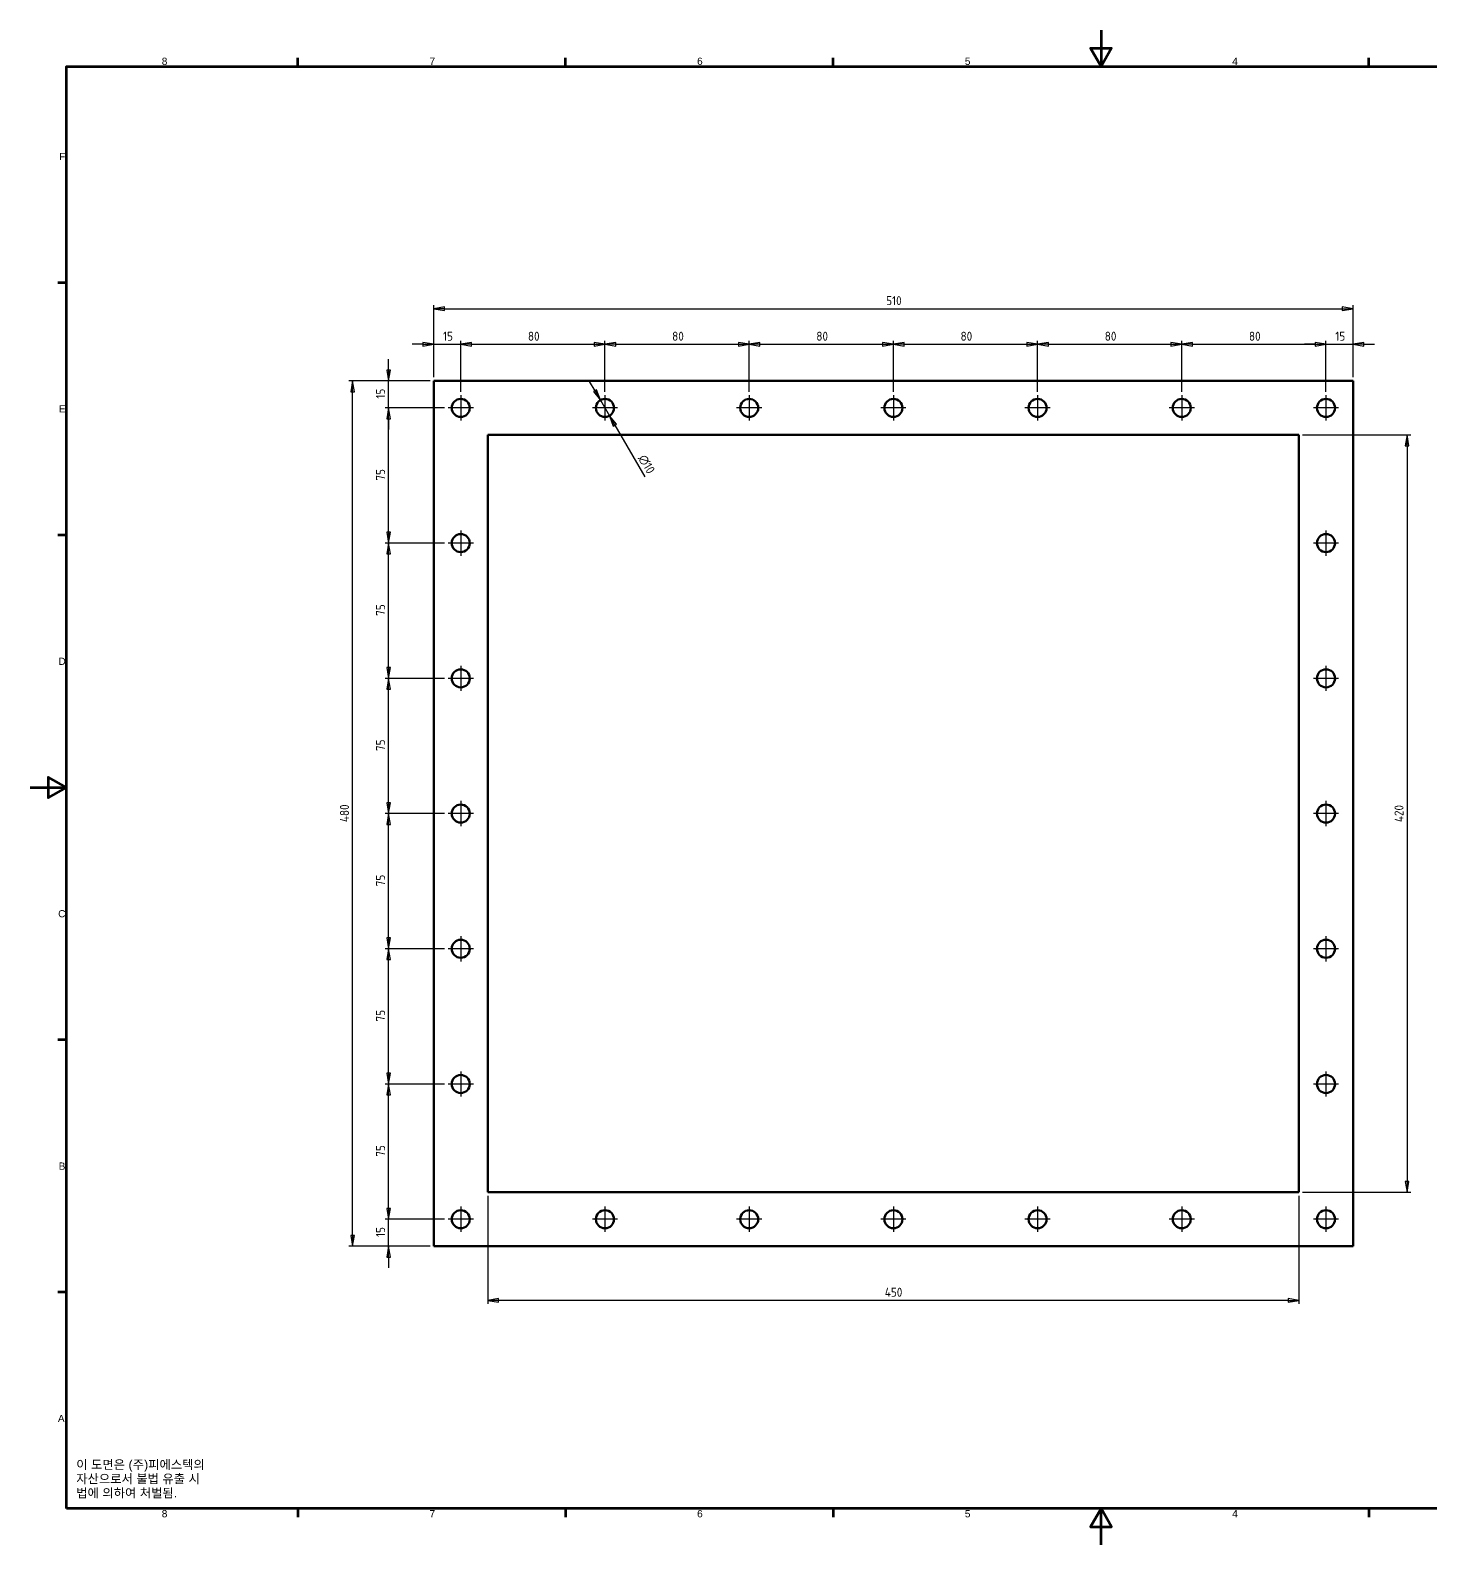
# Model space of a CAD drawing. Header units: millimetres. Extents: x 0 to 1188, y 0 to 840.
# Drawn here: x 0 to 777, y 0 to 840 of the extents above; entities that cross this region are included whole.
import ezdxf

# ---------------------------------------------------------------- set-up
doc = ezdxf.new("R2010")
doc.units = ezdxf.units.MM
doc.header["$LTSCALE"] = 2
doc.linetypes.add('CHAIN', pattern=[0.7087, 0.4724, -0.0591, 0.1181, -0.0591])
doc.layers.get('0').update_dxf_attribs({"lineweight": 25})
for name, color, linetype, lineweight in [('가시적인 것(ISO)', 7, 'Continuous', 50), ('경계(ISO)', 7, 'Continuous', 70), ('기호(ISO)', 7, 'Continuous', 25), ('치수(ISO)', 7, 'Continuous', 25)]:
    doc.layers.add(name, color=color, linetype=linetype, lineweight=lineweight)
doc.layers.add('중심 표식(ISO)', color=1, linetype='Continuous', lineweight=25, true_color=0xff0000)
doc.styles.add('ISO Proportional', font='arial.ttf')
doc.styles.add('ISO ProportionalPSTEK', font='isocp.shx')
doc.dimstyles.new('PSTEK', dxfattribs={"dimscale": 2, "dimtxt": 2.5, "dimasz": 3, "dimexe": 1, "dimexo": 1, "dimgap": 1, "dimtad": 1, "dimrnd": 1e-08, "dimdsep": 46, "dimtxsty": 'ISO ProportionalPSTEK', "dimblk": 'Filled-1', "dimcen": 0.09, "dimdle": 10, "dimclrd": 3, "dimclre": 3, "dimclrt": 1, "dimadec": 1, "dimazin": 2, "dimtfac": 1, "dimtmove": 0, "dimatfit": 3, "dimfxl": 1, "dimtolj": 1, "dimlwd": -1, "dimlwe": -1, "dimarcsym": 0})

# ---------------------------------------------------------------- blocks, each defined once
blk = doc.blocks.new('경계 Default Border')
at = {"layer": '경계(ISO)'}
for p, q in [((74.25, 410), (74.25, 412.4)), ((148.5, 410), (148.5, 412.4)), ((222.75, 410), (222.75, 412.4)), ((371.25, 410), (371.25, 412.4)), ((10, 350), (7.6, 350)), ((10, 280), (7.6, 280)), ((10, 140), (7.6, 140)), ((10, 70), (7.6, 70)), ((74.25, 10), (74.25, 7.6)), ((148.5, 10), (148.5, 7.6)), ((222.75, 10), (222.75, 7.6)), ((371.25, 10), (371.25, 7.6))]:
    blk.add_line(p, q, dxfattribs=at)
at = {"layer": '경계(ISO)', "flags": 128}
for points in [[(297, 420), (297, 410), (294.11, 415), (299.89, 415), (297, 410)], [(10, 10), (10, 410), (584, 410), (584, 10), (10, 10)], [(0, 210), (10, 210), (5, 212.89), (5, 207.11), (10, 210)], [(297, 0), (297, 10), (294.11, 5), (299.89, 5), (297, 10)]]:
    blk.add_lwpolyline(points, dxfattribs=at)
at = {"layer": '경계(ISO)', "color": 7, "char_height": 2, "attachment_point": 7, "style": 'ISO Proportional'}
for s, insert in [('8', (36.47, 410.37)), ('7', (110.74, 410.4)), ('6', (184.96, 410.37)), ('5', (259.22, 410.37)), ('4', (333.39, 410.4)), ('F', (7.99, 384)), ('E', (7.9, 314)), ('D', (7.82, 244)), ('C', (7.74, 173.97)), ('B', (7.88, 104)), ('A', (7.66, 34)), ('8', (36.47, 7.57)), ('7', (110.74, 7.6)), ('6', (184.96, 7.57)), ('5', (259.22, 7.57)), ('4', (333.39, 7.6))]:
    blk.add_mtext(s, dxfattribs=dict(at, insert=insert))
blk = doc.blocks.new('Filled-1')
at = {"color": 0}
for p, q in [((0, 0), (-1, 0.17)), ((-1, 0.17), (-1, -0.17)), ((-1, 0), (0, 0)), ((-1, -0.17), (0, 0))]:
    blk.add_line(p, q, dxfattribs=at)
at = {"color": 0, "flags": 128}
blk.add_lwpolyline([(-1, -0.17), (0, 0), (-1, 0.17), (-1, -0.17)], dxfattribs=at)
at = {"color": 0}
blk.add_solid([(-1, -0.17), (0, 0), (-1, 0.17), (-1, -0.17)], dxfattribs=at)
blk = doc.blocks.new('*D15')
at = {"layer": 'Defpoints', "color": 0, "transparency": 16777216}
for p in [(238.81, 665.81), (223.81, 645.54), (238.81, 637.54)]:
    blk.add_point(p, dxfattribs=at)
at = {"layer": '치수(ISO)', "color": 3, "transparency": 16777216}
for p, q in [((217.81, 665.81), (211.81, 665.81)), ((223.81, 647.54), (223.81, 667.81)), ((223.81, 665.81), (238.81, 665.81)), ((238.81, 639.54), (238.81, 667.81)), ((244.81, 665.81), (250.81, 665.81))]:
    blk.add_line(p, q, dxfattribs=at)
at = {"layer": '치수(ISO)', "color": 3, "transparency": 16777216, "xscale": 6, "yscale": 6, "zscale": 6}
blk.add_blockref('Filled-1', (223.81, 665.81), dxfattribs=at)
at = {"layer": '치수(ISO)', "color": 3, "transparency": 16777216, "xscale": 6, "yscale": 6, "zscale": 6, "rotation": 180}
blk.add_blockref('Filled-1', (238.81, 665.81), dxfattribs=at)
at = {"layer": '치수(ISO)', "color": 1, "transparency": 16777216, "insert": (228.96, 672.81), "char_height": 5, "attachment_point": 1, "style": 'ISO ProportionalPSTEK'}
blk.add_mtext('\\A1;15', dxfattribs=at)
blk = doc.blocks.new('*D16')
at = {"layer": 'Defpoints', "color": 0, "transparency": 16777216}
for p in [(318.81, 665.81), (238.81, 637.54), (318.81, 637.54)]:
    blk.add_point(p, dxfattribs=at)
at = {"layer": '치수(ISO)', "color": 3, "transparency": 16777216}
for p, q in [((238.81, 639.54), (238.81, 667.81)), ((244.81, 665.81), (312.81, 665.81)), ((318.81, 639.54), (318.81, 667.81))]:
    blk.add_line(p, q, dxfattribs=at)
at = {"layer": '치수(ISO)', "color": 3, "transparency": 16777216, "xscale": 6, "yscale": 6, "zscale": 6, "rotation": 180}
blk.add_blockref('Filled-1', (238.81, 665.81), dxfattribs=at)
at = {"layer": '치수(ISO)', "color": 3, "transparency": 16777216, "xscale": 6, "yscale": 6, "zscale": 6}
blk.add_blockref('Filled-1', (318.81, 665.81), dxfattribs=at)
at = {"layer": '치수(ISO)', "color": 1, "transparency": 16777216, "insert": (276.08, 672.81), "char_height": 5, "attachment_point": 1, "style": 'ISO ProportionalPSTEK'}
blk.add_mtext('\\A1;80', dxfattribs=at)
blk = doc.blocks.new('*D17')
at = {"layer": 'Defpoints', "color": 0, "transparency": 16777216}
for p in [(398.81, 665.81), (318.81, 637.54), (398.81, 637.54)]:
    blk.add_point(p, dxfattribs=at)
at = {"layer": '치수(ISO)', "color": 3, "transparency": 16777216}
for p, q in [((318.81, 639.54), (318.81, 667.81)), ((324.81, 665.81), (392.81, 665.81)), ((398.81, 639.54), (398.81, 667.81))]:
    blk.add_line(p, q, dxfattribs=at)
at = {"layer": '치수(ISO)', "color": 3, "transparency": 16777216, "xscale": 6, "yscale": 6, "zscale": 6, "rotation": 180}
blk.add_blockref('Filled-1', (318.81, 665.81), dxfattribs=at)
at = {"layer": '치수(ISO)', "color": 3, "transparency": 16777216, "xscale": 6, "yscale": 6, "zscale": 6}
blk.add_blockref('Filled-1', (398.81, 665.81), dxfattribs=at)
at = {"layer": '치수(ISO)', "color": 1, "transparency": 16777216, "insert": (356.08, 672.81), "char_height": 5, "attachment_point": 1, "style": 'ISO ProportionalPSTEK'}
blk.add_mtext('\\A1;80', dxfattribs=at)
blk = doc.blocks.new('*D18')
at = {"layer": 'Defpoints', "color": 0, "transparency": 16777216}
for p in [(478.81, 665.81), (398.81, 637.54), (478.81, 637.54)]:
    blk.add_point(p, dxfattribs=at)
at = {"layer": '치수(ISO)', "color": 3, "transparency": 16777216}
for p, q in [((398.81, 639.54), (398.81, 667.81)), ((404.81, 665.81), (472.81, 665.81)), ((478.81, 639.54), (478.81, 667.81))]:
    blk.add_line(p, q, dxfattribs=at)
at = {"layer": '치수(ISO)', "color": 3, "transparency": 16777216, "xscale": 6, "yscale": 6, "zscale": 6, "rotation": 180}
blk.add_blockref('Filled-1', (398.81, 665.81), dxfattribs=at)
at = {"layer": '치수(ISO)', "color": 3, "transparency": 16777216, "xscale": 6, "yscale": 6, "zscale": 6}
blk.add_blockref('Filled-1', (478.81, 665.81), dxfattribs=at)
at = {"layer": '치수(ISO)', "color": 1, "transparency": 16777216, "insert": (436.08, 672.81), "char_height": 5, "attachment_point": 1, "style": 'ISO ProportionalPSTEK'}
blk.add_mtext('\\A1;80', dxfattribs=at)
blk = doc.blocks.new('*D19')
at = {"layer": 'Defpoints', "color": 0, "transparency": 16777216}
for p in [(558.81, 665.81), (478.81, 637.54), (558.81, 637.54)]:
    blk.add_point(p, dxfattribs=at)
at = {"layer": '치수(ISO)', "color": 3, "transparency": 16777216}
for p, q in [((478.81, 639.54), (478.81, 667.81)), ((484.81, 665.81), (552.81, 665.81)), ((558.81, 639.54), (558.81, 667.81))]:
    blk.add_line(p, q, dxfattribs=at)
at = {"layer": '치수(ISO)', "color": 3, "transparency": 16777216, "xscale": 6, "yscale": 6, "zscale": 6, "rotation": 180}
blk.add_blockref('Filled-1', (478.81, 665.81), dxfattribs=at)
at = {"layer": '치수(ISO)', "color": 3, "transparency": 16777216, "xscale": 6, "yscale": 6, "zscale": 6}
blk.add_blockref('Filled-1', (558.81, 665.81), dxfattribs=at)
at = {"layer": '치수(ISO)', "color": 1, "transparency": 16777216, "insert": (516.08, 672.81), "char_height": 5, "attachment_point": 1, "style": 'ISO ProportionalPSTEK'}
blk.add_mtext('\\A1;80', dxfattribs=at)
blk = doc.blocks.new('*D20')
at = {"layer": 'Defpoints', "color": 0, "transparency": 16777216}
for p in [(638.81, 665.81), (558.81, 637.54), (638.81, 637.54)]:
    blk.add_point(p, dxfattribs=at)
at = {"layer": '치수(ISO)', "color": 3, "transparency": 16777216}
for p, q in [((558.81, 639.54), (558.81, 667.81)), ((564.81, 665.81), (632.81, 665.81)), ((638.81, 639.54), (638.81, 667.81))]:
    blk.add_line(p, q, dxfattribs=at)
at = {"layer": '치수(ISO)', "color": 3, "transparency": 16777216, "xscale": 6, "yscale": 6, "zscale": 6, "rotation": 180}
blk.add_blockref('Filled-1', (558.81, 665.81), dxfattribs=at)
at = {"layer": '치수(ISO)', "color": 3, "transparency": 16777216, "xscale": 6, "yscale": 6, "zscale": 6}
blk.add_blockref('Filled-1', (638.81, 665.81), dxfattribs=at)
at = {"layer": '치수(ISO)', "color": 1, "transparency": 16777216, "insert": (596.08, 672.81), "char_height": 5, "attachment_point": 1, "style": 'ISO ProportionalPSTEK'}
blk.add_mtext('\\A1;80', dxfattribs=at)
blk = doc.blocks.new('*D21')
at = {"layer": 'Defpoints', "color": 0, "transparency": 16777216}
for p in [(718.81, 665.81), (638.81, 637.54), (718.81, 637.54)]:
    blk.add_point(p, dxfattribs=at)
at = {"layer": '치수(ISO)', "color": 3, "transparency": 16777216}
for p, q in [((638.81, 639.54), (638.81, 667.81)), ((644.81, 665.81), (712.81, 665.81)), ((718.81, 639.54), (718.81, 667.81))]:
    blk.add_line(p, q, dxfattribs=at)
at = {"layer": '치수(ISO)', "color": 3, "transparency": 16777216, "xscale": 6, "yscale": 6, "zscale": 6, "rotation": 180}
blk.add_blockref('Filled-1', (638.81, 665.81), dxfattribs=at)
at = {"layer": '치수(ISO)', "color": 3, "transparency": 16777216, "xscale": 6, "yscale": 6, "zscale": 6}
blk.add_blockref('Filled-1', (718.81, 665.81), dxfattribs=at)
at = {"layer": '치수(ISO)', "color": 1, "transparency": 16777216, "insert": (676.08, 672.81), "char_height": 5, "attachment_point": 1, "style": 'ISO ProportionalPSTEK'}
blk.add_mtext('\\A1;80', dxfattribs=at)
blk = doc.blocks.new('*D22')
at = {"layer": 'Defpoints', "color": 0, "transparency": 16777216}
for p in [(733.81, 665.81), (733.81, 645.54), (718.81, 637.54)]:
    blk.add_point(p, dxfattribs=at)
at = {"layer": '치수(ISO)', "color": 3, "transparency": 16777216}
for p, q in [((712.81, 665.81), (706.81, 665.81)), ((718.81, 639.54), (718.81, 667.81)), ((718.81, 665.81), (733.81, 665.81)), ((733.81, 647.54), (733.81, 667.81)), ((739.81, 665.81), (745.81, 665.81))]:
    blk.add_line(p, q, dxfattribs=at)
at = {"layer": '치수(ISO)', "color": 3, "transparency": 16777216, "xscale": 6, "yscale": 6, "zscale": 6}
blk.add_blockref('Filled-1', (718.81, 665.81), dxfattribs=at)
at = {"layer": '치수(ISO)', "color": 3, "transparency": 16777216, "xscale": 6, "yscale": 6, "zscale": 6, "rotation": 180}
blk.add_blockref('Filled-1', (733.81, 665.81), dxfattribs=at)
at = {"layer": '치수(ISO)', "color": 1, "transparency": 16777216, "insert": (723.96, 672.81), "char_height": 5, "attachment_point": 1, "style": 'ISO ProportionalPSTEK'}
blk.add_mtext('\\A1;15', dxfattribs=at)
blk = doc.blocks.new('*D23')
at = {"layer": 'Defpoints', "color": 0, "transparency": 16777216}
for p in [(198.81, 180.54), (231.81, 180.54), (223.81, 165.54)]:
    blk.add_point(p, dxfattribs=at)
at = {"layer": '치수(ISO)', "color": 3, "transparency": 16777216}
for p, q in [((198.81, 186.54), (198.81, 192.54)), ((229.81, 180.54), (196.81, 180.54)), ((198.81, 165.54), (198.81, 180.54)), ((221.81, 165.54), (196.81, 165.54)), ((198.81, 159.54), (198.81, 153.54))]:
    blk.add_line(p, q, dxfattribs=at)
at = {"layer": '치수(ISO)', "color": 3, "transparency": 16777216, "xscale": 6, "yscale": 6, "zscale": 6}
for p, rotation in [((198.81, 180.54), 270), ((198.81, 165.54), 90)]:
    blk.add_blockref('Filled-1', p, dxfattribs=dict(at, rotation=rotation))
at = {"layer": '치수(ISO)', "color": 1, "transparency": 16777216, "insert": (191.81, 170.69), "char_height": 5, "attachment_point": 1, "rotation": 90, "style": 'ISO ProportionalPSTEK'}
blk.add_mtext('\\A1;15', dxfattribs=at)
blk = doc.blocks.new('*D24')
at = {"layer": 'Defpoints', "color": 0, "transparency": 16777216}
for p in [(198.81, 645.54), (223.81, 645.54), (231.81, 630.54)]:
    blk.add_point(p, dxfattribs=at)
at = {"layer": '치수(ISO)', "color": 3, "transparency": 16777216}
for p, q in [((198.81, 651.54), (198.81, 657.54)), ((221.81, 645.54), (196.81, 645.54)), ((198.81, 630.54), (198.81, 645.54)), ((229.81, 630.54), (196.81, 630.54)), ((198.81, 624.54), (198.81, 618.54))]:
    blk.add_line(p, q, dxfattribs=at)
at = {"layer": '치수(ISO)', "color": 3, "transparency": 16777216, "xscale": 6, "yscale": 6, "zscale": 6}
for p, rotation in [((198.81, 645.54), 270), ((198.81, 630.54), 90)]:
    blk.add_blockref('Filled-1', p, dxfattribs=dict(at, rotation=rotation))
at = {"layer": '치수(ISO)', "color": 1, "transparency": 16777216, "insert": (191.81, 635.69), "char_height": 5, "attachment_point": 1, "rotation": 90, "style": 'ISO ProportionalPSTEK'}
blk.add_mtext('\\A1;15', dxfattribs=at)
blk = doc.blocks.new('*D25')
at = {"layer": 'Defpoints', "color": 0, "transparency": 16777216}
for p in [(198.81, 630.54), (231.81, 630.54), (231.81, 555.54)]:
    blk.add_point(p, dxfattribs=at)
at = {"layer": '치수(ISO)', "color": 3, "transparency": 16777216}
for p, q in [((229.81, 630.54), (196.81, 630.54)), ((198.81, 561.54), (198.81, 624.54)), ((229.81, 555.54), (196.81, 555.54))]:
    blk.add_line(p, q, dxfattribs=at)
at = {"layer": '치수(ISO)', "color": 3, "transparency": 16777216, "xscale": 6, "yscale": 6, "zscale": 6}
for p, rotation in [((198.81, 630.54), 90), ((198.81, 555.54), 270)]:
    blk.add_blockref('Filled-1', p, dxfattribs=dict(at, rotation=rotation))
at = {"layer": '치수(ISO)', "color": 1, "transparency": 16777216, "insert": (191.81, 590.21), "char_height": 5, "attachment_point": 1, "rotation": 90, "style": 'ISO ProportionalPSTEK'}
blk.add_mtext('\\A1;75', dxfattribs=at)
blk = doc.blocks.new('*D26')
at = {"layer": 'Defpoints', "color": 0, "transparency": 16777216}
for p in [(198.81, 555.54), (231.81, 555.54), (231.81, 480.54)]:
    blk.add_point(p, dxfattribs=at)
at = {"layer": '치수(ISO)', "color": 3, "transparency": 16777216}
for p, q in [((229.81, 555.54), (196.81, 555.54)), ((198.81, 486.54), (198.81, 549.54)), ((229.81, 480.54), (196.81, 480.54))]:
    blk.add_line(p, q, dxfattribs=at)
at = {"layer": '치수(ISO)', "color": 3, "transparency": 16777216, "xscale": 6, "yscale": 6, "zscale": 6}
for p, rotation in [((198.81, 555.54), 90), ((198.81, 480.54), 270)]:
    blk.add_blockref('Filled-1', p, dxfattribs=dict(at, rotation=rotation))
at = {"layer": '치수(ISO)', "color": 1, "transparency": 16777216, "insert": (191.81, 515.21), "char_height": 5, "attachment_point": 1, "rotation": 90, "style": 'ISO ProportionalPSTEK'}
blk.add_mtext('\\A1;75', dxfattribs=at)
blk = doc.blocks.new('*D27')
at = {"layer": 'Defpoints', "color": 0, "transparency": 16777216}
for p in [(198.81, 480.54), (231.81, 480.54), (231.81, 405.54)]:
    blk.add_point(p, dxfattribs=at)
at = {"layer": '치수(ISO)', "color": 3, "transparency": 16777216}
for p, q in [((229.81, 480.54), (196.81, 480.54)), ((198.81, 411.54), (198.81, 474.54)), ((229.81, 405.54), (196.81, 405.54))]:
    blk.add_line(p, q, dxfattribs=at)
at = {"layer": '치수(ISO)', "color": 3, "transparency": 16777216, "xscale": 6, "yscale": 6, "zscale": 6}
for p, rotation in [((198.81, 480.54), 90), ((198.81, 405.54), 270)]:
    blk.add_blockref('Filled-1', p, dxfattribs=dict(at, rotation=rotation))
at = {"layer": '치수(ISO)', "color": 1, "transparency": 16777216, "insert": (191.81, 440.21), "char_height": 5, "attachment_point": 1, "rotation": 90, "style": 'ISO ProportionalPSTEK'}
blk.add_mtext('\\A1;75', dxfattribs=at)
blk = doc.blocks.new('*D28')
at = {"layer": 'Defpoints', "color": 0, "transparency": 16777216}
for p in [(198.81, 405.54), (231.81, 405.54), (231.81, 330.54)]:
    blk.add_point(p, dxfattribs=at)
at = {"layer": '치수(ISO)', "color": 3, "transparency": 16777216}
for p, q in [((229.81, 405.54), (196.81, 405.54)), ((198.81, 336.54), (198.81, 399.54)), ((229.81, 330.54), (196.81, 330.54))]:
    blk.add_line(p, q, dxfattribs=at)
at = {"layer": '치수(ISO)', "color": 3, "transparency": 16777216, "xscale": 6, "yscale": 6, "zscale": 6}
for p, rotation in [((198.81, 405.54), 90), ((198.81, 330.54), 270)]:
    blk.add_blockref('Filled-1', p, dxfattribs=dict(at, rotation=rotation))
at = {"layer": '치수(ISO)', "color": 1, "transparency": 16777216, "insert": (191.81, 365.21), "char_height": 5, "attachment_point": 1, "rotation": 90, "style": 'ISO ProportionalPSTEK'}
blk.add_mtext('\\A1;75', dxfattribs=at)
blk = doc.blocks.new('*D29')
at = {"layer": 'Defpoints', "color": 0, "transparency": 16777216}
for p in [(198.81, 330.54), (231.81, 330.54), (231.81, 255.54)]:
    blk.add_point(p, dxfattribs=at)
at = {"layer": '치수(ISO)', "color": 3, "transparency": 16777216}
for p, q in [((229.81, 330.54), (196.81, 330.54)), ((198.81, 261.54), (198.81, 324.54)), ((229.81, 255.54), (196.81, 255.54))]:
    blk.add_line(p, q, dxfattribs=at)
at = {"layer": '치수(ISO)', "color": 3, "transparency": 16777216, "xscale": 6, "yscale": 6, "zscale": 6}
for p, rotation in [((198.81, 330.54), 90), ((198.81, 255.54), 270)]:
    blk.add_blockref('Filled-1', p, dxfattribs=dict(at, rotation=rotation))
at = {"layer": '치수(ISO)', "color": 1, "transparency": 16777216, "insert": (191.81, 290.21), "char_height": 5, "attachment_point": 1, "rotation": 90, "style": 'ISO ProportionalPSTEK'}
blk.add_mtext('\\A1;75', dxfattribs=at)
blk = doc.blocks.new('*D30')
at = {"layer": 'Defpoints', "color": 0, "transparency": 16777216}
for p in [(198.81, 255.54), (231.81, 255.54), (231.81, 180.54)]:
    blk.add_point(p, dxfattribs=at)
at = {"layer": '치수(ISO)', "color": 3, "transparency": 16777216}
for p, q in [((229.81, 255.54), (196.81, 255.54)), ((198.81, 186.54), (198.81, 249.54)), ((229.81, 180.54), (196.81, 180.54))]:
    blk.add_line(p, q, dxfattribs=at)
at = {"layer": '치수(ISO)', "color": 3, "transparency": 16777216, "xscale": 6, "yscale": 6, "zscale": 6}
for p, rotation in [((198.81, 255.54), 90), ((198.81, 180.54), 270)]:
    blk.add_blockref('Filled-1', p, dxfattribs=dict(at, rotation=rotation))
at = {"layer": '치수(ISO)', "color": 1, "transparency": 16777216, "insert": (191.81, 215.21), "char_height": 5, "attachment_point": 1, "rotation": 90, "style": 'ISO ProportionalPSTEK'}
blk.add_mtext('\\A1;75', dxfattribs=at)
blk = doc.blocks.new('*D31')
at = {"layer": 'Defpoints', "color": 0, "transparency": 16777216}
for p in [(178.79, 645.54), (223.81, 645.54), (223.81, 165.54)]:
    blk.add_point(p, dxfattribs=at)
at = {"layer": '치수(ISO)', "color": 3, "transparency": 16777216}
for p, q in [((221.81, 645.54), (176.79, 645.54)), ((178.79, 171.54), (178.79, 639.54)), ((221.81, 165.54), (176.79, 165.54))]:
    blk.add_line(p, q, dxfattribs=at)
at = {"layer": '치수(ISO)', "color": 3, "transparency": 16777216, "xscale": 6, "yscale": 6, "zscale": 6}
for p, rotation in [((178.79, 645.54), 90), ((178.79, 165.54), 270)]:
    blk.add_blockref('Filled-1', p, dxfattribs=dict(at, rotation=rotation))
at = {"layer": '치수(ISO)', "color": 1, "transparency": 16777216, "insert": (171.79, 400.79), "char_height": 5, "attachment_point": 1, "rotation": 90, "style": 'ISO ProportionalPSTEK'}
blk.add_mtext('\\A1;480', dxfattribs=at)
blk = doc.blocks.new('*D32')
at = {"layer": 'Defpoints', "color": 0, "transparency": 16777216}
for p in [(733.81, 685.54), (223.81, 645.54), (733.81, 645.54)]:
    blk.add_point(p, dxfattribs=at)
at = {"layer": '치수(ISO)', "color": 3, "transparency": 16777216}
for p, q in [((223.81, 647.54), (223.81, 687.54)), ((229.81, 685.54), (727.81, 685.54)), ((733.81, 647.54), (733.81, 687.54))]:
    blk.add_line(p, q, dxfattribs=at)
at = {"layer": '치수(ISO)', "color": 3, "transparency": 16777216, "xscale": 6, "yscale": 6, "zscale": 6, "rotation": 180}
blk.add_blockref('Filled-1', (223.81, 685.54), dxfattribs=at)
at = {"layer": '치수(ISO)', "color": 3, "transparency": 16777216, "xscale": 6, "yscale": 6, "zscale": 6}
blk.add_blockref('Filled-1', (733.81, 685.54), dxfattribs=at)
at = {"layer": '치수(ISO)', "color": 1, "transparency": 16777216, "insert": (474.81, 692.54), "char_height": 5, "attachment_point": 1, "style": 'ISO ProportionalPSTEK'}
blk.add_mtext('\\A1;510', dxfattribs=at)
blk = doc.blocks.new('*D33')
at = {"layer": 'Defpoints', "color": 0, "transparency": 16777216}
for p in [(253.81, 195.54), (703.81, 195.54), (253.81, 135.54)]:
    blk.add_point(p, dxfattribs=at)
at = {"layer": '치수(ISO)', "color": 3, "transparency": 16777216}
for p, q in [((253.81, 193.54), (253.81, 133.54)), ((703.81, 193.54), (703.81, 133.54)), ((697.81, 135.54), (259.81, 135.54))]:
    blk.add_line(p, q, dxfattribs=at)
at = {"layer": '치수(ISO)', "color": 3, "transparency": 16777216, "xscale": 6, "yscale": 6, "zscale": 6, "rotation": 180}
blk.add_blockref('Filled-1', (253.81, 135.54), dxfattribs=at)
at = {"layer": '치수(ISO)', "color": 3, "transparency": 16777216, "xscale": 6, "yscale": 6, "zscale": 6}
blk.add_blockref('Filled-1', (703.81, 135.54), dxfattribs=at)
at = {"layer": '치수(ISO)', "color": 1, "transparency": 16777216, "insert": (474.06, 142.54), "char_height": 5, "attachment_point": 1, "style": 'ISO ProportionalPSTEK'}
blk.add_mtext('\\A1;450', dxfattribs=at)
blk = doc.blocks.new('*D34')
at = {"layer": 'Defpoints', "color": 0, "transparency": 16777216}
for p in [(703.81, 615.54), (703.81, 195.54), (763.81, 195.54)]:
    blk.add_point(p, dxfattribs=at)
at = {"layer": '치수(ISO)', "color": 3, "transparency": 16777216}
for p, q in [((705.81, 615.54), (765.81, 615.54)), ((763.81, 609.54), (763.81, 201.54)), ((705.81, 195.54), (765.81, 195.54))]:
    blk.add_line(p, q, dxfattribs=at)
at = {"layer": '치수(ISO)', "color": 3, "transparency": 16777216, "xscale": 6, "yscale": 6, "zscale": 6}
for p, rotation in [((763.81, 615.54), 90), ((763.81, 195.54), 270)]:
    blk.add_blockref('Filled-1', p, dxfattribs=dict(at, rotation=rotation))
at = {"layer": '치수(ISO)', "color": 1, "transparency": 16777216, "insert": (756.81, 400.79), "char_height": 5, "attachment_point": 1, "rotation": 90, "style": 'ISO ProportionalPSTEK'}
blk.add_mtext('\\A1;420', dxfattribs=at)
blk = doc.blocks.new('*D36')
at = {"layer": 'Defpoints', "color": 0, "transparency": 16777216}
for p in [(316.31, 634.87), (321.31, 626.21)]:
    blk.add_point(p, dxfattribs=at)
at = {"layer": '치수(ISO)', "color": 3, "transparency": 16777216}
for p, q in [((313.31, 640.07), (310.31, 645.26)), ((316.31, 634.87), (321.31, 626.21)), ((324.31, 621.01), (340.91, 592.27))]:
    blk.add_line(p, q, dxfattribs=at)
at = {"layer": '치수(ISO)', "color": 3, "transparency": 16777216, "xscale": 6, "yscale": 6, "zscale": 6}
for p, rotation in [((316.31, 634.87), 300.0000000000121), ((321.31, 626.21), 120.0000000000121)]:
    blk.add_blockref('Filled-1', p, dxfattribs=dict(at, rotation=rotation))
at = {"layer": '치수(ISO)', "color": 1, "transparency": 16777216, "insert": (341.47, 605.3), "char_height": 5, "attachment_point": 1, "rotation": 300, "style": 'ISO ProportionalPSTEK'}
blk.add_mtext('\\A1;∅10', dxfattribs=at)

msp = doc.modelspace()

# ---------------------------------------------------------------- linework, layer by layer
at = {"layer": '가시적인 것(ISO)'}
for p, q in [((223.811, 165.539), (223.811, 645.539)), ((223.811, 645.539), (733.811, 645.539)), ((733.811, 645.539), (733.811, 165.539)), ((253.811, 195.539), (253.811, 615.539)), ((253.811, 615.539), (703.811, 615.539)), ((703.811, 615.539), (703.811, 195.539)), ((703.811, 195.539), (253.811, 195.539)), ((733.811, 165.539), (223.811, 165.539))]:
    msp.add_line(p, q, dxfattribs=at)
for centre in [(238.811, 630.539), (318.811, 630.539), (398.811, 630.539), (478.811, 630.539), (558.811, 630.539), (638.811, 630.539), (718.811, 630.539), (238.811, 555.539), (718.811, 555.539), (238.811, 480.539), (718.811, 480.539), (238.811, 405.539), (718.811, 405.539), (238.811, 330.539), (718.811, 330.539), (238.811, 255.539), (718.811, 255.539), (238.811, 180.539), (318.811, 180.539), (398.811, 180.539), (478.811, 180.539), (558.811, 180.539), (638.811, 180.539), (718.811, 180.539)]:
    msp.add_circle(centre, 5, dxfattribs=at)
at = {"layer": '중심 표식(ISO)', "linetype": 'CHAIN'}
for p, q in [((245.811, 630.539), (231.811, 630.539)), ((238.811, 637.539), (238.811, 623.539)), ((325.811, 630.539), (311.811, 630.539)), ((318.811, 637.539), (318.811, 623.539)), ((405.811, 630.539), (391.811, 630.539)), ((398.811, 637.539), (398.811, 623.539)), ((485.811, 630.539), (471.811, 630.539)), ((478.811, 637.539), (478.811, 623.539)), ((565.811, 630.539), (551.811, 630.539)), ((558.811, 637.539), (558.811, 623.539)), ((645.811, 630.539), (631.811, 630.539)), ((638.811, 637.539), (638.811, 623.539)), ((725.811, 630.539), (711.811, 630.539)), ((718.811, 637.539), (718.811, 623.539)), ((245.811, 555.539), (231.811, 555.539)), ((238.811, 562.539), (238.811, 548.539)), ((725.811, 555.539), (711.811, 555.539)), ((718.811, 562.539), (718.811, 548.539)), ((238.811, 487.539), (238.811, 473.539)), ((718.811, 487.539), (718.811, 473.539)), ((245.811, 480.539), (231.811, 480.539)), ((725.811, 480.539), (711.811, 480.539)), ((238.811, 412.539), (238.811, 398.539)), ((718.811, 412.539), (718.811, 398.539)), ((245.811, 405.539), (231.811, 405.539)), ((725.811, 405.539), (711.811, 405.539)), ((238.811, 337.539), (238.811, 323.539)), ((718.811, 337.539), (718.811, 323.539)), ((245.811, 330.539), (231.811, 330.539)), ((725.811, 330.539), (711.811, 330.539)), ((238.811, 262.539), (238.811, 248.539)), ((718.811, 262.539), (718.811, 248.539)), ((245.811, 255.539), (231.811, 255.539)), ((725.811, 255.539), (711.811, 255.539)), ((238.811, 187.539), (238.811, 173.539)), ((318.811, 187.539), (318.811, 173.539)), ((398.811, 187.539), (398.811, 173.539)), ((478.811, 187.539), (478.811, 173.539)), ((558.811, 187.539), (558.811, 173.539)), ((638.811, 187.539), (638.811, 173.539)), ((718.811, 187.539), (718.811, 173.539)), ((245.811, 180.539), (231.811, 180.539)), ((325.811, 180.539), (311.811, 180.539)), ((405.811, 180.539), (391.811, 180.539)), ((485.811, 180.539), (471.811, 180.539)), ((565.811, 180.539), (551.811, 180.539)), ((645.811, 180.539), (631.811, 180.539)), ((725.811, 180.539), (711.811, 180.539))]:
    msp.add_line(p, q, dxfattribs=at)

# ---------------------------------------------------------------- block references
at = {"xscale": 2, "yscale": 2, "zscale": 2}
msp.add_blockref('경계 Default Border', (0, 0), dxfattribs=at)

# ---------------------------------------------------------------- texts
at = {"layer": '기호(ISO)', "color": 7, "insert": (25.51, 46.952), "char_height": 5, "width": 78.61221, "attachment_point": 1, "line_spacing_factor": 0.944221, "style": 'ISO Proportional'}
msp.add_mtext('{\\fArial|b0|i0;\\H5.0000;이 도면은 (주)피에스텍의\\P자산으로서 불법 유출 시 \\P법에 의하여 처벌됨.}', dxfattribs=at)

# ---------------------------------------------------------------- dimensions: what is measured, and where the dimension line sits
at = {"layer": '치수(ISO)', "color": 3, "true_color": 0x00ff00}
for base, p1, p2, angle, override, picture, middle in [((733.811, 685.539), (223.811, 645.539), (733.811, 645.539), 180, {"dimdec": 2, "dimtp": 0, "dimtm": 0, "dimtdec": 2, "dimtofl": 0, "dimatfit": 1}, '*D32', (478.811, 685.539)), ((238.811, 665.813), (223.811, 645.539), (238.811, 637.539), 180, {"dimdec": 2, "dimblk2": 'Filled-1', "dimsah": 1, "dimtp": 0, "dimtm": 0, "dimtdec": 2, "dimtofl": 1, "dimatfit": 1}, '*D15', (231.311, 665.813)), ((318.811, 665.813), (238.811, 637.539), (318.811, 637.539), 180, {"dimdec": 2, "dimblk1": 'Filled-1', "dimblk2": 'Filled-1', "dimsah": 1, "dimtp": 0, "dimtm": 0, "dimtdec": 2, "dimtofl": 0, "dimatfit": 1}, '*D16', (278.831, 665.813)), ((398.811, 665.813), (318.811, 637.539), (398.811, 637.539), 180, {"dimdec": 2, "dimblk1": 'Filled-1', "dimblk2": 'Filled-1', "dimsah": 1, "dimtp": 0, "dimtm": 0, "dimtdec": 2, "dimtofl": 0, "dimatfit": 1}, '*D17', (358.831, 665.813)), ((478.811, 665.813), (398.811, 637.539), (478.811, 637.539), 180, {"dimdec": 2, "dimblk1": 'Filled-1', "dimblk2": 'Filled-1', "dimsah": 1, "dimtp": 0, "dimtm": 0, "dimtdec": 2, "dimtofl": 0, "dimatfit": 1}, '*D18', (438.831, 665.813)), ((558.811, 665.813), (478.811, 637.539), (558.811, 637.539), 180, {"dimdec": 2, "dimblk1": 'Filled-1', "dimblk2": 'Filled-1', "dimsah": 1, "dimtp": 0, "dimtm": 0, "dimtdec": 2, "dimtofl": 0, "dimatfit": 1}, '*D19', (518.831, 665.813)), ((638.811, 665.813), (558.811, 637.539), (638.811, 637.539), 180, {"dimdec": 2, "dimblk1": 'Filled-1', "dimblk2": 'Filled-1', "dimsah": 1, "dimtp": 0, "dimtm": 0, "dimtdec": 2, "dimtofl": 0, "dimatfit": 1}, '*D20', (598.831, 665.813)), ((718.811, 665.813), (638.811, 637.539), (718.811, 637.539), 180, {"dimdec": 2, "dimblk1": 'Filled-1', "dimblk2": 'Filled-1', "dimsah": 1, "dimtp": 0, "dimtm": 0, "dimtdec": 2, "dimtofl": 0, "dimatfit": 1}, '*D21', (678.831, 665.813)), ((733.811, 665.813), (718.811, 637.539), (733.811, 645.539), 180, {"dimdec": 2, "dimblk1": 'Filled-1', "dimsah": 1, "dimtp": 0, "dimtm": 0, "dimtdec": 2, "dimtofl": 1, "dimatfit": 1}, '*D22', (726.311, 665.813)), ((198.811, 645.539), (231.811, 630.539), (223.811, 645.539), 90, {"dimdec": 2, "dimblk1": 'Filled-1', "dimsah": 1, "dimtp": 0, "dimtm": 0, "dimtdec": 2, "dimtofl": 1, "dimatfit": 1}, '*D24', (198.811, 638.039)), ((178.786, 645.539), (223.811, 165.539), (223.811, 645.539), 90, {"dimdec": 2, "dimtp": 0, "dimtm": 0, "dimtdec": 2, "dimtofl": 0, "dimatfit": 1}, '*D31', (178.786, 405.539)), ((198.811, 630.539), (231.811, 555.539), (231.811, 630.539), 90, {"dimdec": 2, "dimblk1": 'Filled-1', "dimblk2": 'Filled-1', "dimsah": 1, "dimtp": 0, "dimtm": 0, "dimtdec": 2, "dimtofl": 0, "dimatfit": 1}, '*D25', (198.811, 593.059)), ((763.811, 195.539), (703.811, 615.539), (703.811, 195.539), 90, {"dimdec": 2, "dimtp": 0, "dimtm": 0, "dimtdec": 2, "dimtofl": 0, "dimatfit": 1}, '*D34', (763.811, 405.539)), ((198.811, 555.539), (231.811, 480.539), (231.811, 555.539), 90, {"dimdec": 2, "dimblk1": 'Filled-1', "dimblk2": 'Filled-1', "dimsah": 1, "dimtp": 0, "dimtm": 0, "dimtdec": 2, "dimtofl": 0, "dimatfit": 1}, '*D26', (198.811, 518.059)), ((198.811, 480.539), (231.811, 405.539), (231.811, 480.539), 90, {"dimdec": 2, "dimblk1": 'Filled-1', "dimblk2": 'Filled-1', "dimsah": 1, "dimtp": 0, "dimtm": 0, "dimtdec": 2, "dimtofl": 0, "dimatfit": 1}, '*D27', (198.811, 443.059)), ((198.811, 405.539), (231.811, 330.539), (231.811, 405.539), 90, {"dimdec": 2, "dimblk1": 'Filled-1', "dimblk2": 'Filled-1', "dimsah": 1, "dimtp": 0, "dimtm": 0, "dimtdec": 2, "dimtofl": 0, "dimatfit": 1}, '*D28', (198.811, 368.059)), ((198.811, 330.539), (231.811, 255.539), (231.811, 330.539), 90, {"dimdec": 2, "dimblk1": 'Filled-1', "dimblk2": 'Filled-1', "dimsah": 1, "dimtp": 0, "dimtm": 0, "dimtdec": 2, "dimtofl": 0, "dimatfit": 1}, '*D29', (198.811, 293.059)), ((198.811, 255.539), (231.811, 180.539), (231.811, 255.539), 90, {"dimdec": 2, "dimblk1": 'Filled-1', "dimblk2": 'Filled-1', "dimsah": 1, "dimtp": 0, "dimtm": 0, "dimtdec": 2, "dimtofl": 0, "dimatfit": 1}, '*D30', (198.811, 218.059)), ((253.811, 135.539), (703.811, 195.539), (253.811, 195.539), 180, {"dimdec": 2, "dimtp": 0, "dimtm": 0, "dimtdec": 2, "dimtofl": 0, "dimatfit": 1}, '*D33', (478.811, 135.539)), ((198.811, 180.539), (223.811, 165.539), (231.811, 180.539), 90, {"dimdec": 2, "dimblk2": 'Filled-1', "dimsah": 1, "dimtp": 0, "dimtm": 0, "dimtdec": 2, "dimtofl": 1, "dimatfit": 1}, '*D23', (198.811, 173.039))]:
    dim = msp.add_linear_dim(base=base, p1=p1, p2=p2, angle=angle, dimstyle='PSTEK', override=override, dxfattribs=at)
    dim.commit()
    dim.dimension.update_dxf_attribs({"geometry": picture, "text_midpoint": middle, "dimtype": 160})
dim = msp.add_diameter_dim_2p(p1=(316.311, 634.869), p2=(321.311, 626.209), dimstyle='PSTEK', override={"dimdec": 2, "dimlfac": 1, "dimtp": 0, "dimtm": 0, "dimtdec": 2, "dimatfit": 2}, dxfattribs=at)
dim.commit()
dim.dimension.update_dxf_attribs({"geometry": '*D36', "text_midpoint": (337.656, 597.898), "dimtype": 163})

doc.saveas('drawing.dxf')
